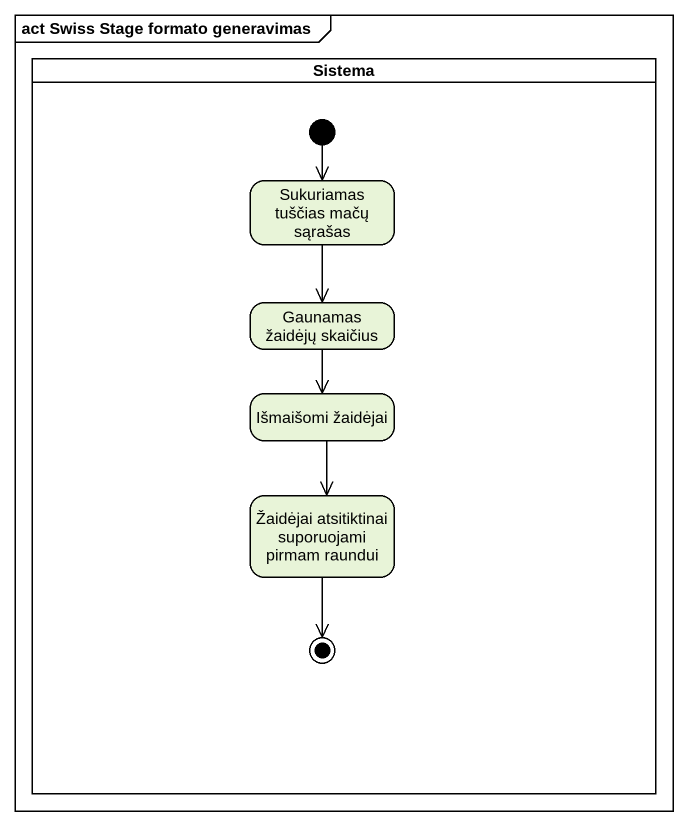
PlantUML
@startuml
mainframe act Swiss Stage formato generavimas
hide empty description
state Sistema <<partition>> {
  state "Sukuriamas tuščias mačų sąrašas" as Sukuriamas_tuščias_mačų
  state "Gaunamas žaidėjų skaičius" as Gaunamas_žaidėjų_skaičius
  state "Išmaišomi žaidėjai" as Išmaišomi_žaidėjai
  state "Žaidėjai atsitiktinai suporuojami pirmam raundui" as Žaidėjai_atsitiktinai
  [*] --> Sukuriamas_tuščias_mačų
  Žaidėjai_atsitiktinai --> [*]
}
Sukuriamas_tuščias_mačų --> Gaunamas_žaidėjų_skaičius
Gaunamas_žaidėjų_skaičius --> Išmaišomi_žaidėjai
Išmaišomi_žaidėjai --> Žaidėjai_atsitiktinai
@enduml
